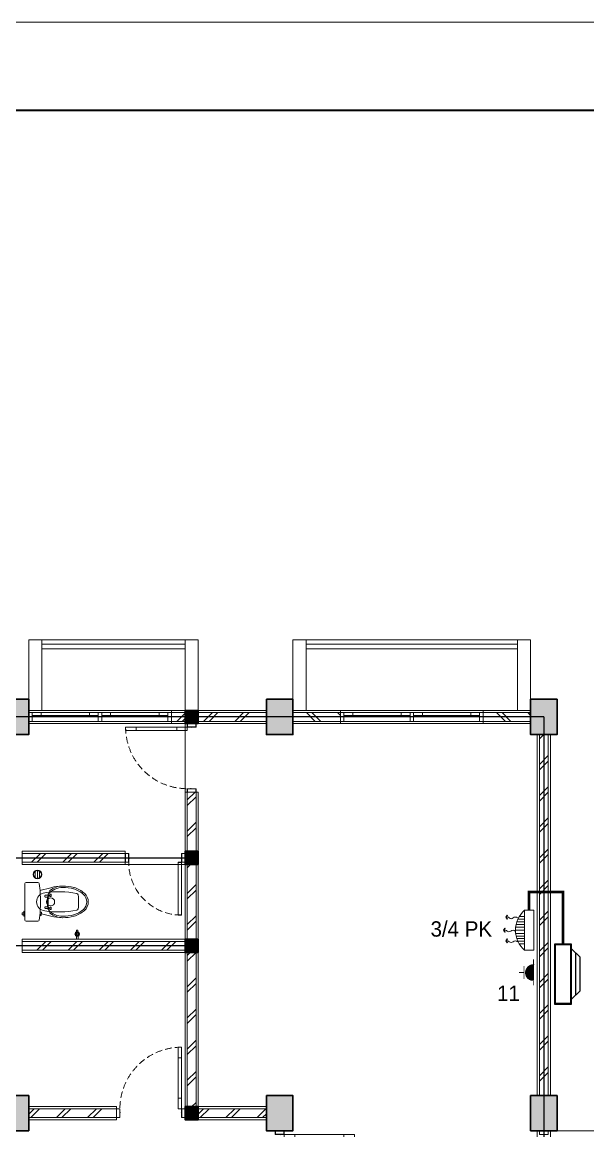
# Model space of a CAD drawing. Header units: millimetres. Extents: x -11 to 19657, y -101 to 50073.
# Drawn here: x 8073 to 9358, y 26146 to 28664 of the extents above; entities that cross this region are included whole.
import ezdxf
from ezdxf.enums import TextEntityAlignment as Align

# ---------------------------------------------------------------- set-up
doc = ezdxf.new("R2010")
doc.units = ezdxf.units.MM
doc.linetypes.add('DASHED', pattern=[0.75, 0.5, -0.25])
doc.linetypes.add('HIDDEN', pattern=[0.375, 0.25, -0.125])
for name, color, linetype in [('AC', 4, 'Continuous'), ('D1', 1, 'Continuous'), ('D2', 3, 'Continuous'), ('potongan', 210, 'Continuous')]:
    doc.layers.add(name, color=color, linetype=linetype)
for name, color, linetype, lineweight in [('ars', 11, 'Continuous', 5), ('dinding', 5, 'Continuous', 15), ('GRS KOP', 1, 'Continuous', 35), ('KOLOM', 1, 'Continuous', 30), ('kop', 7, 'Continuous', 20), ('kus', 63, 'Continuous', 15), ('LAMPU-LISTRIK', 22, 'Continuous', 0), ('lan', 7, 'Continuous', 15), ('SANITAIR', 4, 'Continuous', 5), ('sol kol', 8, 'Continuous', 0)]:
    doc.layers.add(name, color=color, linetype=linetype, lineweight=lineweight)
doc.layers.add('as', color=1, linetype='Continuous', plot=False)
doc.styles.add('BARU', font='complex.shx')
doc.styles.get("Standard").update_dxf_attribs({"font": 'arial.ttf'})
doc.styles.add('style2', font='verdana.ttf')
pattern_1 = [(45, (6758.166, 24570.925), (-35.3553, 35.3553), []), (45, (6770.666, 24570.925), (-35.3553, 35.3553), [])]

# ---------------------------------------------------------------- blocks, each defined once
blk = doc.blocks.new('KP')
at = {"layer": 'KOLOM'}
blk.add_lwpolyline([(0.075, -0.075), (-0.075, -0.075), (-0.075, 0.075), (0.075, 0.075), (0.075, -0.075)], dxfattribs=at)
blk = doc.blocks.new('P 70')
at = {"linetype": 'HIDDEN', "ltscale": 0.3}
blk.add_lwpolyline([(-0.74, 0.1, -0.414214), (-0.04, 0.8, -1.303225)], format="xyb", dxfattribs=at)
for points in [[(-0.04, 0.8), (-0.08, 0.8), (-0.08, 0.68), (-0.04, 0.68)], [(-0.04, 0.68), (-0.08, 0.68), (-0.08, 0.22), (-0.04, 0.22)], [(-0.04, 0.1), (-0.08, 0.1), (-0.08, 0.22), (-0.04, 0.22)], [(-0.735, 0.06), (-0.74, 0.06), (-0.74, 0.061), (-0.74, 0.1), (-0.78, 0.1), (-0.78, 0), (-0.74, 0), (-0.74, 0.056), (-0.735, 0.058)], [(-0.742, 0.002), (-0.778, 0.002), (-0.778, 0.098), (-0.742, 0.098)], [(-0.045, 0.06), (-0.04, 0.06), (-0.04, 0.061), (-0.04, 0.1), (0, 0.1), (0, 0), (-0.04, 0), (-0.04, 0.056), (-0.045, 0.058)], [(-0.038, 0.002), (-0.002, 0.002), (-0.002, 0.098), (-0.038, 0.098)]]:
    blk.add_lwpolyline(points, close=True)
blk = doc.blocks.new('P 60')
at = {"linetype": 'HIDDEN', "ltscale": 0.3}
blk.add_lwpolyline([(-0.64, 0.1, -0.414214), (-0.04, 0.7, -1.303225)], format="xyb", dxfattribs=at)
for points in [[(-0.04, 0.7), (-0.04, 0.1), (-0.08, 0.1), (-0.08, 0.7)], [(-0.042, 0.698), (-0.042, 0.102), (-0.078, 0.102), (-0.078, 0.698)], [(-0.635, 0.06), (-0.64, 0.06), (-0.64, 0.061), (-0.64, 0.1), (-0.68, 0.1), (-0.68, 0), (-0.64, 0), (-0.64, 0.056), (-0.635, 0.058)], [(-0.642, 0.002), (-0.678, 0.002), (-0.678, 0.098), (-0.642, 0.098)], [(-0.045, 0.06), (-0.04, 0.06), (-0.04, 0.061), (-0.04, 0.1), (0, 0.1), (0, 0), (-0.04, 0), (-0.04, 0.056), (-0.045, 0.058)], [(-0.038, 0.002), (-0.002, 0.002), (-0.002, 0.098), (-0.038, 0.098)]]:
    blk.add_lwpolyline(points, close=True)
blk = doc.blocks.new('KRAN ATAS')
for p, q in [((-0.019, 0.001), (-0.019, 0)), ((-0.019, 0), (0, 0)), ((-0.018, 0.002), (0, 0.002)), ((-0.009, 0.006), (-0.009, 0.04)), ((0.018, 0.002), (0, 0.002)), ((0.019, 0), (0, 0)), ((0.009, 0.006), (0.009, 0.04)), ((0.019, 0.001), (0.019, 0))]:
    blk.add_line(p, q)
for centre, radius, start, end in [((-0.021, 0.06), 0.0057, 92.509, 270.0343), ((-0.02, 0.06), 0.0057, 105.45, 257.2407), ((0, 0.06), 0.0223, 89.786, 270.2141), ((-0.015, 0.075), 0.0057, 47.464, 224.6597), ((-0.015, 0.074), 0.0057, 60.3207, 212.5415), ((-0.014, 0.046), 0.0057, 154.4974, 295.7282), ((-0.015, 0.045), 0.0057, 142.579, 307.6346), ((-0.018, 0.001), 0.0005, 90, 180), ((0, 0.06), 0.0162, 89.7094, 270.2949), ((-0.013, 0.006), 0.004, 270, 0), ((-0.041, 0.09), 0.0331, 343.1048, 7.2203), ((0, 0.06), 0.0102, 89.532, 270.4679), ((0, 0.096), 0.00865, 90, 191.4881), ((0, 0.08), 0.0057, 89.095, 165.324), ((0, 0.079), 0.0057, 89.095, 152.5938), ((0, 0.041), 0.0057, 205.9652, 266.0615), ((0, 0.04), 0.0057, 191.86, 266.0615), ((0, 0.096), 0.00865, 348.5119, 90), ((0, 0.08), 0.0057, 14.676, 90.905), ((0, 0.079), 0.0057, 27.4062, 90.905), ((0, 0.06), 0.0223, 269.7859, 90.214), ((0, 0.06), 0.0162, 269.7051, 90.2906), ((0, 0.06), 0.0102, 269.5321, 90.468), ((0, 0.04), 0.0057, 273.9385, 348.14), ((0, 0.041), 0.0057, 273.9385, 334.0348), ((0.041, 0.09), 0.0331, 172.7797, 196.8952), ((0.013, 0.006), 0.004, 180, 270), ((0.015, 0.045), 0.0057, 232.3654, 37.421), ((0.015, 0.075), 0.0057, 315.3403, 132.536), ((0.015, 0.074), 0.0057, 327.4585, 119.6793), ((0.014, 0.046), 0.0057, 244.2718, 25.5026), ((0.018, 0.001), 0.0005, 0, 90), ((0.021, 0.06), 0.0057, 269.9657, 87.491), ((0.02, 0.06), 0.0057, 282.7593, 74.55)]:
    blk.add_arc(centre, radius, start, end)
blk = doc.blocks.new('CLOSET ATAS')
for p, q in [((0, 0.207), (0, 0)), ((0.014, 0.22), (0.148, 0.22)), ((0.171, 0.13), (0.294, 0.161)), ((0, -0.206), (0, 0)), ((0.228, 0.073), (0.228, 0.058)), ((0.231, 0.075), (0.273, 0.075)), ((0.231, 0.055), (0.256, 0.055)), ((0.256, 0.055), (0.259, 0.063)), ((0.256, 0.055), (0.256, 0)), ((0.256, -0.055), (0.256, 0)), ((0.259, 0.063), (0.273, 0.063)), ((0.266, 0.075), (0.266, 0.088)), ((0.266, 0.063), (0.266, 0)), ((0.266, -0.063), (0.266, 0)), ((0.273, 0.075), (0.273, 0.063)), ((0.282, 0.125), (0.282, 0.107)), ((0.285, 0.085), (0.285, 0.065)), ((0.296, 0.088), (0.288, 0.088)), ((0.296, 0.062), (0.288, 0.062)), ((0.299, 0.085), (0.299, 0.065)), ((-0.013, -0.124), (-0.031, -0.124)), ((-0.031, -0.124), (-0.031, -0.146)), ((-0.013, -0.107), (-0.013, -0.164)), ((0.173, -0.116), (0.185, -0.116)), ((0.188, -0.119), (0.188, -0.136)), ((0.228, -0.073), (0.228, -0.058)), ((0.231, -0.055), (0.256, -0.055)), ((0.231, -0.075), (0.273, -0.075)), ((0.256, -0.055), (0.259, -0.063)), ((0.259, -0.063), (0.273, -0.063)), ((0.266, -0.075), (0.266, -0.088)), ((0.273, -0.075), (0.273, -0.063)), ((0.282, -0.125), (0.282, -0.107)), ((0.285, -0.065), (0.285, -0.085)), ((0.296, -0.062), (0.288, -0.062)), ((0.296, -0.088), (0.288, -0.088)), ((0.299, -0.065), (0.299, -0.085)), ((-0.031, -0.146), (-0.013, -0.146)), ((0.014, -0.22), (0.148, -0.22)), ((0.171, -0.138), (0.185, -0.138)), ((0.173, -0.151), (0.173, -0.138)), ((0.175, -0.154), (0.182, -0.154)), ((0.184, -0.138), (0.184, -0.151)), ((0.188, -0.134), (0.294, -0.161))]:
    blk.add_line(p, q)
blk.add_circle((0.292, 0), 0.046)
for centre, radius, start, end in [((0.014, 0.207), 0.0135, 90, 180), ((0.148, 0.205), 0.015, 8.087, 90), ((-1.27, 0.004), 1.447, 359.8599, 8.087), ((0.429, -0.051), 0.215, 89.4826, 138.7405), ((0.287, 0.125), 0.005, 128.7411, 180), ((0.429, -0.051), 0.231, 89.4826, 128.7411), ((0.431, -0.32), 0.5, 75.2789, 105.8515), ((0.431, -0.32), 0.484, 75.2789, 90), ((0.465, -0.141), 0.302, 48.5371, 73.1314), ((0.465, -0.141), 0.318, 48.5371, 73.1314), ((0.235, 0), 0.103, 95.4936, 264.5064), ((-1.27, -0.004), 1.447, 351.913, 0.1401), ((0.385, -0.951), 1.066, 79.0461, 98.6197), ((0.231, 0.073), 0.00271, 90, 180), ((0.231, 0.058), 0.00271, 180, 270), ((0.271, 0.088), 0.005, 138.7405, 180), ((0.288, 0.085), 0.00307, 90, 180), ((0.288, 0.065), 0.00307, 180, 270), ((0.296, 0.085), 0.00307, 0, 90), ((0.296, 0.065), 0.00307, 270, 0), ((0.585, 0.076), 0.02, 7.8459, 81.6038), ((0.035, 0), 0.575, 352.1541, 7.8459), ((0.59, 0), 0.114, 0, 48.6581), ((0.59, 0), 0.114, 311.3419, 0), ((0.59, 0), 0.13, 0, 48.6581), ((0.59, 0), 0.13, 311.3419, 0), ((-0.016, -0.123), 0.0171, 24.4122, 79.3868), ((0.185, -0.119), 0.00271, 0, 90), ((0.385, 0.948), 1.063, 261.358, 280.9763), ((0.231, -0.058), 0.00271, 90, 180), ((0.231, -0.073), 0.00271, 180, 270), ((0.271, -0.088), 0.005, 180, 221.2595), ((0.429, 0.051), 0.215, 221.2595, 270.5174), ((0.287, -0.125), 0.005, 180, 231.2589), ((0.288, -0.065), 0.00307, 90, 180), ((0.288, -0.085), 0.00307, 180, 270), ((0.296, -0.065), 0.00307, 0, 90), ((0.296, -0.085), 0.00307, 270, 0), ((0.465, 0.141), 0.302, 286.8686, 311.4629), ((0.465, 0.141), 0.318, 286.8686, 311.4629), ((0.585, -0.076), 0.02, 278.3962, 352.1541), ((-0.016, -0.147), 0.0171, 280.6132, 335.5878), ((0.014, -0.206), 0.0135, 180, 270), ((0.148, -0.205), 0.015, 270, 351.913), ((0.175, -0.151), 0.00271, 180, 270), ((0.182, -0.151), 0.00271, 270, 0), ((0.185, -0.136), 0.00271, 270, 0), ((0.429, 0.051), 0.231, 231.2589, 270.5174), ((0.431, 0.32), 0.5, 254.1485, 284.7211), ((0.431, 0.32), 0.484, 270, 284.7211)]:
    blk.add_arc(centre, radius, start, end)
blk = doc.blocks.new('*X6')
at = {"color": 0}
for p, q in [((18.491, 19.193), (18.579, 19.193)), ((18.499, 19.218), (18.572, 19.218)), ((18.499, 19.168), (18.572, 19.168))]:
    blk.add_line(p, q, dxfattribs=at)
blk = doc.blocks.new('SFLOOR')
for radius in [0.05, 0.0442]:
    blk.add_circle((0, 0), radius)
blk.add_blockref('*X6', (-18.535, -19.193))
blk = doc.blocks.new('K1')
at = {"layer": 'KOLOM'}
blk.add_lwpolyline([(0.2, 0.15), (-0.2, 0.15), (-0.2, -0.15), (0.2, -0.15), (0.2, 0.15)], dxfattribs=at)
blk = doc.blocks.new('P 80')
at = {"linetype": 'HIDDEN', "ltscale": 0.3}
blk.add_lwpolyline([(-0.84, 0.1, -0.414214), (-0.04, 0.9, -1.303225)], format="xyb", dxfattribs=at)
for points in [[(-0.04, 0.9), (-0.08, 0.9), (-0.08, 0.78), (-0.04, 0.78)], [(-0.04, 0.78), (-0.08, 0.78), (-0.08, 0.22), (-0.04, 0.22)], [(-0.04, 0.1), (-0.08, 0.1), (-0.08, 0.22), (-0.04, 0.22)], [(-0.835, 0.06), (-0.84, 0.06), (-0.84, 0.061), (-0.84, 0.1), (-0.88, 0.1), (-0.88, 0), (-0.84, 0), (-0.84, 0.056), (-0.835, 0.058)], [(-0.842, 0.002), (-0.878, 0.002), (-0.878, 0.098), (-0.842, 0.098)], [(-0.045, 0.06), (-0.04, 0.06), (-0.04, 0.061), (-0.04, 0.1), (0, 0.1), (0, 0), (-0.04, 0), (-0.04, 0.056), (-0.045, 0.058)], [(-0.038, 0.002), (-0.002, 0.002), (-0.002, 0.098), (-0.038, 0.098)]]:
    blk.add_lwpolyline(points, close=True)
blk = doc.blocks.new('H')
at = {"layer": 'LAMPU-LISTRIK', "ltscale": 2}
blk.add_line((2116771, -303777), (2116700, -303777), dxfattribs=at)
at = {"layer": 'LAMPU-LISTRIK', "ltscale": 2, "const_width": 10}
for points in [[(2116880, -303647), (2116880, -303577)], [(2116970, -303647), (2116790, -303647)], [(2116700, -303777), (2116771, -303777)], [(2117060, -303777), (2116989, -303777)]]:
    blk.add_lwpolyline(points, dxfattribs=at)
blk.add_lwpolyline([(2116989, -303777, 1), (2116771, -303777)], format="xyb", dxfattribs=at)
blk = doc.blocks.new('01AROR1k')
for points in [[(21, 21), (16, 26), (0, 0)], [(21, -21), (16, -26), (0, 0)]]:
    blk.add_lwpolyline(points, close=True)
for centre, radius, start, end in [((13, 44), 46, 253.9459, 313.0849), ((68, -15), 35.6, 46.9151, 133.0849), ((120, 40), 40.1, 226.9151, 313.0849)]:
    blk.add_arc(centre, radius, start, end)
blk = doc.blocks.new('FDS')
at = {"layer": 'LAMPU-LISTRIK', "color": 2}
for p, q in [((4834.5, 21594.7), (4834.5, 21573.6)), ((4925.4, 21594.7), (4834.5, 21594.7)), ((4925.4, 21594.7), (4925.4, 21573.6)), ((4834.5, 21573.6), (4925.4, 21573.6)), ((4849, 21561.6), (4849, 21573.6)), ((4854.9, 21558.5), (4854.9, 21573.6)), ((4861, 21556.1), (4861, 21573.6)), ((4866.8, 21554.5), (4866.8, 21573.6)), ((4872.8, 21553.5), (4872.8, 21573.6)), ((4880, 21553.1), (4880, 21573.6)), ((4887.1, 21553.5), (4887.1, 21573.6)), ((4893.2, 21554.5), (4893.2, 21573.6)), ((4899, 21556.1), (4899, 21573.6)), ((4905, 21558.5), (4905, 21573.6)), ((4910.9, 21561.6), (4910.9, 21573.6))]:
    blk.add_line(p, q, dxfattribs=at)
blk.add_arc((4880, 21613.6), 60.5, 221.3856, 318.6144, dxfattribs=at)
at = {"layer": 'LAMPU-LISTRIK', "color": 2, "xscale": -0.1783600000298975, "yscale": 0.1783600000298975, "zscale": 0.17836, "rotation": 270}
for p in [(4850, 21531.2), (4904.1, 21531.1), (4879.9, 21526.2)]:
    blk.add_blockref('01AROR1k', p, dxfattribs=at)
blk = doc.blocks.new('HGD')
at = {"layer": 'AC'}
blk.add_line((4713.8, 19028.2), (4809.3, 19028.2), dxfattribs=at)
for points in [[(4693.4, 19037.9), (4829.7, 19037.9), (4829.7, 19076.8), (4693.4, 19076.8)], [(4695.4, 19039.9), (4827.8, 19039.9), (4827.8, 19074.9), (4695.4, 19074.9)]]:
    blk.add_lwpolyline(points, close=True, dxfattribs=at)
blk.add_lwpolyline([(4704.1, 19037.9), (4723.6, 19018.4), (4799.5, 19018.4), (4819, 19037.9)], dxfattribs=at)
blk = doc.blocks.new('kop')
at = {"layer": 'GRS KOP'}
blk.add_lwpolyline([(1, 54), (83, 54), (83, 1), (1, 1)], close=True, dxfattribs=at)
at = {"layer": 'kop', "color": 7}
blk.add_line((84, 55), (0, 55), dxfattribs=at)
at = {"layer": 'kop', "style": 'BARU', "flags": 4}
for p, height in [((73.8, 5.4), 0.35), ((80.303, 5.382), 0.25), ((73.8, 4.9), 0.35), ((80.303, 4.882), 0.25), ((73.8, 4.4), 0.35), ((80.303, 4.382), 0.25)]:
    blk.add_attdef('-', p, '', height=height, dxfattribs=at)
at = {"layer": 'kop', "flags": 4}
for tag, p in [('AR-00', (78.057, 2.648)), ('00', (81.238, 2.647))]:
    blk.add_attdef(tag, text='', height=0.35, dxfattribs=at).set_placement(p, align=Align.MIDDLE)

msp = doc.modelspace()

# ---------------------------------------------------------------- hatches: boundary and pattern name
at = {"layer": 'ars'}
h = msp.add_hatch(dxfattribs=at)
h.set_pattern_fill('TEMBOK', color=256, scale=50)
h.set_pattern_definition([(45, (6697.166, 24570.925), (-35.3553, 35.3553), []), (45, (6709.666, 24570.925), (-35.3553, 35.3553), [])])
h.paths.add_polyline_path([(8443.17, 27095.92), (8412.17, 27095.92), (8412.17, 27075.92), (8443.17, 27075.92)])
h = msp.add_hatch(dxfattribs=at)
h.set_pattern_fill('TEMBOK', color=256, scale=50)
h.set_pattern_definition(pattern_1)
h.paths.add_polyline_path([(8628.17, 27095.92), (8473.17, 27095.92), (8473.17, 27075.92), (8628.17, 27075.92)])
h = msp.add_hatch(dxfattribs=at)
h.set_pattern_fill('TEMBOK', color=256, scale=50)
h.set_pattern_definition([(315, (7848.166, 27400.925), (-35.3553, -35.3553), []), (315, (7860.666, 27400.925), (-35.3553, -35.3553), [])])
h.paths.add_polyline_path([(8796.17, 27075.92), (8688.17, 27075.92), (8688.17, 27095.92), (8796.17, 27095.92)])
h = msp.add_hatch(dxfattribs=at)
h.set_pattern_fill('TEMBOK', color=256, scale=50)
h.set_pattern_definition([(315, (8280.166, 27400.925), (-35.3553, -35.3553), []), (315, (8292.666, 27400.925), (-35.3553, -35.3553), [])])
h.paths.add_polyline_path([(9228.17, 27075.92), (9120.17, 27075.92), (9120.17, 27095.92), (9228.17, 27095.92)])
h = msp.add_hatch(dxfattribs=at)
h.set_pattern_fill('TEMBOK', color=256, scale=50)
h.set_pattern_definition([(45, (6558.166, 24570.925), (-35.35534, 35.35534), []), (45, (6570.666, 24570.925), (-35.35534, 35.35534), [])])
h.paths.add_polyline_path([(9268.17, 26225.92), (9268.17, 27045.92), (9248.17, 27045.92), (9248.17, 26225.92)])
h = msp.add_hatch(dxfattribs=at)
h.set_pattern_fill('TEMBOK', color=256, scale=50)
h.set_pattern_definition(pattern_1)
h.paths.add_polyline_path([(8468.17, 26780.92), (8468.17, 26914.92), (8448.17, 26914.92), (8448.17, 26780.92)])
h = msp.add_hatch(dxfattribs=at)
h.set_pattern_fill('TEMBOK', color=256, scale=50)
h.set_pattern_definition(pattern_1)
h.paths.add_polyline_path([(8073.17, 26755.92), (8307.17, 26755.92), (8307.17, 26775.92), (8073.17, 26775.92)])
h = msp.add_hatch(dxfattribs=at)
h.set_pattern_fill('TEMBOK', color=256, scale=50)
h.set_pattern_definition(pattern_1)
h.paths.add_polyline_path([(8448.17, 26750.92), (8448.17, 26200.92), (8468.17, 26200.92), (8468.17, 26750.92)])
h = msp.add_hatch(dxfattribs=at)
h.set_pattern_fill('TEMBOK', color=256, scale=50)
h.set_pattern_definition(pattern_1)
h.paths.add_polyline_path([(8073.17, 26555.92), (8443.17, 26555.92), (8443.17, 26575.92), (8073.17, 26575.92)])
h = msp.add_hatch(dxfattribs=at)
h.set_pattern_fill('TEMBOK', color=256, scale=50)
h.set_pattern_definition(pattern_1)
h.paths.add_polyline_path([(8088.17, 26175.92), (8287.17, 26175.92), (8287.17, 26195.92), (8088.17, 26195.92)])
h = msp.add_hatch(dxfattribs=at)
h.set_pattern_fill('TEMBOK', color=256, scale=50)
h.set_pattern_definition([(45, (7143.166, 24570.925), (-35.3553, 35.3553), []), (45, (7155.666, 24570.925), (-35.3553, 35.3553), [])])
h.paths.add_polyline_path([(8473.17, 26175.92), (8628.17, 26175.92), (8628.17, 26195.92), (8473.17, 26195.92)])
at = {"layer": 'potongan', "ltscale": 150}
h = msp.add_hatch(dxfattribs=at)
h.set_pattern_fill('ANSI31', color=256, scale=1.3, angle=-90, style=0)
h.set_pattern_definition([(135, (441102.69312, -1177731.98556), (-0.114904851943, -0.114904851943), [])])
edge = h.paths.add_edge_path()
edge.add_ellipse((9234.43, 26505.56), major_axis=(-12.57, 12.57), ratio=1, start_angle=-45, end_angle=135)
edge.add_line((9234.43, 26487.78), (9234.43, 26523.34))
at = {"layer": 'sol kol'}
for points in [[(8028.17, 27125.92), (8028.17, 27045.92), (8088.17, 27045.92), (8088.17, 27125.92)], [(8628.17, 27125.92), (8628.17, 27045.92), (8688.17, 27045.92), (8688.17, 27125.92)], [(9228.17, 27125.92), (9228.17, 27045.92), (9288.17, 27045.92), (9288.17, 27125.92)], [(8473.17, 27070.92), (8443.17, 27070.92), (8443.17, 27100.92), (8473.17, 27100.92)], [(8473.17, 26750.92), (8443.17, 26750.92), (8443.17, 26780.92), (8473.17, 26780.92)], [(8473.17, 26550.92), (8443.17, 26550.92), (8443.17, 26580.92), (8473.17, 26580.92)], [(8028.17, 26225.92), (8028.17, 26145.92), (8088.17, 26145.92), (8088.17, 26225.92)], [(8628.17, 26225.92), (8628.17, 26145.92), (8688.17, 26145.92), (8688.17, 26225.92)], [(9228.17, 26225.92), (9228.17, 26145.92), (9288.17, 26145.92), (9288.17, 26225.92)], [(8473.17, 26170.92), (8443.17, 26170.92), (8443.17, 26200.92), (8473.17, 26200.92)]]:
    msp.add_hatch(color=256, dxfattribs=at).paths.add_polyline_path(points)

# ---------------------------------------------------------------- linework, layer by layer
at = {"layer": 'ars'}
for points in [[(8443.17, 27250.92), (8118.17, 27250.92)], [(9198.17, 27250.92), (8718.17, 27250.92)], [(8443.17, 27240.92), (8118.17, 27240.92)], [(9198.17, 27240.92), (8718.17, 27240.92)]]:
    msp.add_lwpolyline(points, dxfattribs=at)
for points in [[(8443.17, 27095.92), (8412.17, 27095.92), (8412.17, 27075.92), (8443.17, 27075.92)], [(8628.17, 27095.92), (8473.17, 27095.92), (8473.17, 27075.92), (8628.17, 27075.92)], [(8796.17, 27075.92), (8688.17, 27075.92), (8688.17, 27095.92), (8796.17, 27095.92)], [(9228.17, 27075.92), (9120.17, 27075.92), (9120.17, 27095.92), (9228.17, 27095.92)], [(9268.17, 26225.92), (9268.17, 27045.92), (9248.17, 27045.92), (9248.17, 26225.92)], [(8468.17, 26780.92), (8468.17, 26914.92), (8448.17, 26914.92), (8448.17, 26780.92)], [(8073.17, 26755.92), (8307.17, 26755.92), (8307.17, 26775.92), (8073.17, 26775.92)], [(8448.17, 26750.92), (8448.17, 26200.92), (8468.17, 26200.92), (8468.17, 26750.92)], [(8073.17, 26555.92), (8443.17, 26555.92), (8443.17, 26575.92), (8073.17, 26575.92)], [(8088.17, 26175.92), (8287.17, 26175.92), (8287.17, 26195.92), (8088.17, 26195.92)], [(8473.17, 26175.92), (8628.17, 26175.92), (8628.17, 26195.92), (8473.17, 26195.92)]]:
    msp.add_lwpolyline(points, close=True, dxfattribs=at)
at = {"layer": 'as'}
for points in [[(9258.17, 27085.92), (8058.17, 27085.92)], [(9258.17, 27085.92), (9258.17, 24885.92)], [(8058.17, 26765.92), (8458.17, 26765.92)], [(8458.17, 26565.92), (8058.17, 26565.92)]]:
    msp.add_lwpolyline(points, dxfattribs=at)
at = {"layer": 'D2', "linetype": 'DASHED', "ltscale": 60.3, "const_width": 6.06}
msp.add_lwpolyline([(9224.83, 26646.88), (9224.83, 26688.49), (9301.65, 26688.49), (9301.65, 26570.18)], dxfattribs=at)
at = {"layer": 'dinding'}
for points in [[(8443.17, 27100.92), (8412.17, 27100.92), (8412.17, 27070.92), (8443.17, 27070.92)], [(8628.17, 27100.92), (8473.17, 27100.92), (8473.17, 27070.92), (8628.17, 27070.92)], [(8796.17, 27070.92), (8688.17, 27070.92), (8688.17, 27100.92), (8796.17, 27100.92)], [(9228.17, 27070.92), (9120.17, 27070.92), (9120.17, 27100.92), (9228.17, 27100.92)], [(9273.17, 26225.92), (9273.17, 27045.92), (9243.17, 27045.92), (9243.17, 26225.92)], [(8473.17, 26780.92), (8473.17, 26914.92), (8443.17, 26914.92), (8443.17, 26780.92)], [(8073.17, 26750.92), (8307.17, 26750.92), (8307.17, 26780.92), (8073.17, 26780.92)], [(8443.17, 26750.92), (8443.17, 26200.92), (8473.17, 26200.92), (8473.17, 26750.92)], [(8073.17, 26550.92), (8443.17, 26550.92), (8443.17, 26580.92), (8073.17, 26580.92)], [(8088.17, 26170.92), (8287.17, 26170.92), (8287.17, 26200.92), (8088.17, 26200.92)], [(8473.17, 26170.92), (8628.17, 26170.92), (8628.17, 26200.92), (8473.17, 26200.92)]]:
    msp.add_lwpolyline(points, close=True, dxfattribs=at)
at = {"layer": 'kus'}
for p, q in [((8096.17, 27095.92), (8246.17, 27095.92)), ((8116.17, 27088.92), (8116.17, 27095.92)), ((8226.17, 27088.92), (8226.17, 27095.92)), ((8254.17, 27095.92), (8404.17, 27095.92)), ((8274.17, 27088.92), (8274.17, 27095.92)), ((8384.17, 27088.92), (8384.17, 27095.92)), ((8804.17, 27095.92), (8954.17, 27095.92)), ((8824.17, 27088.92), (8824.17, 27095.92)), ((8934.17, 27088.92), (8934.17, 27095.92)), ((8962.17, 27095.92), (9112.17, 27095.92)), ((8982.17, 27088.92), (8982.17, 27095.92)), ((9092.17, 27088.92), (9092.17, 27095.92)), ((8096.17, 27088.92), (8246.17, 27088.92)), ((8096.17, 27075.92), (8246.17, 27075.92)), ((8254.17, 27088.92), (8404.17, 27088.92)), ((8254.17, 27075.92), (8404.17, 27075.92)), ((8804.17, 27088.92), (8954.17, 27088.92)), ((8804.17, 27075.92), (8954.17, 27075.92)), ((8962.17, 27088.92), (9112.17, 27088.92)), ((8962.17, 27075.92), (9112.17, 27075.92))]:
    msp.add_line(p, q, dxfattribs=at)
for points in [[(8088.17, 27095.92), (8096.17, 27095.92), (8096.17, 27075.92), (8088.17, 27075.92)], [(8246.17, 27095.92), (8254.17, 27095.92), (8254.17, 27075.92), (8246.17, 27075.92)], [(8404.17, 27095.92), (8412.17, 27095.92), (8412.17, 27075.92), (8404.17, 27075.92)], [(8796.17, 27095.92), (8804.17, 27095.92), (8804.17, 27075.92), (8796.17, 27075.92)], [(8954.17, 27095.92), (8962.17, 27095.92), (8962.17, 27075.92), (8954.17, 27075.92)], [(9112.17, 27095.92), (9120.17, 27095.92), (9120.17, 27075.92), (9112.17, 27075.92)], [(9268.17, 26137.92), (9268.17, 26145.92), (9248.17, 26145.92), (9248.17, 26137.92)]]:
    msp.add_lwpolyline(points, close=True, dxfattribs=at)
at = {"layer": 'lan'}
for p, q in [((8088.17, 27125.92), (8088.17, 27260.92)), ((8118.17, 27100.92), (8118.17, 27260.92)), ((8443.17, 27100.92), (8443.17, 27260.92)), ((8473.17, 27100.92), (8473.17, 27260.92)), ((8688.17, 27125.92), (8688.17, 27260.92)), ((8718.17, 27100.92), (8718.17, 27260.92)), ((9198.17, 27100.92), (9198.17, 27260.92)), ((9228.17, 27125.92), (9228.17, 27260.92)), ((8443.17, 26914.92), (8443.17, 27070.92)), ((8307.17, 26750.92), (8443.17, 26750.92)), ((9288.17, 26145.92), (9433.17, 26145.92))]:
    msp.add_line(p, q, dxfattribs=at)
for points in [[(8473.17, 27260.92), (8088.17, 27260.92)], [(9228.17, 27260.92), (8688.17, 27260.92)]]:
    msp.add_lwpolyline(points, dxfattribs=at)
for points in [[(8088.17, 27100.92), (8412.17, 27100.92), (8412.17, 27070.92), (8088.17, 27070.92)], [(8796.17, 27100.92), (9120.17, 27100.92), (9120.17, 27070.92), (8796.17, 27070.92)], [(9273.17, 25825.92), (9273.17, 26145.92), (9243.17, 26145.92), (9243.17, 25825.92)]]:
    msp.add_lwpolyline(points, close=True, dxfattribs=at)

# ---------------------------------------------------------------- block references
at = {"layer": 'D1', "xscale": -0.1637999999111344, "yscale": 0.1637999999147723, "zscale": 0.1638, "rotation": 90}
msp.add_blockref('H', (-40524.18, 373250.51), dxfattribs=at)
at = {"layer": 'KOLOM', "xscale": 200, "yscale": 200, "zscale": 200, "rotation": 90}
for p in [(8058.17, 27085.92), (8658.17, 27085.92), (9258.17, 27085.92), (8058.17, 26185.92), (8658.17, 26185.92), (9258.17, 26185.92)]:
    msp.add_blockref('K1', p, dxfattribs=at)
at = {"layer": 'KOLOM', "xscale": 200, "yscale": 200, "zscale": 200}
for p in [(8458.17, 27085.92), (8458.17, 26765.92), (8458.17, 26565.92), (8458.17, 26185.92)]:
    msp.add_blockref('KP', p, dxfattribs=at)
at = {"layer": 'kop', "xscale": 200, "yscale": 200, "zscale": 200}
msp.add_blockref('kop', (2856.52, 17663.85), dxfattribs=at)
at = {"layer": 'kus', "yscale": 200, "zscale": 200}
for name, p, xscale, rotation in [('P 70', (8468.17, 27070.92), 200, 90), ('P 60', (8443.17, 26775.92), -200, 180), ('P 80', (8648.17, 26145.92), -200, 270.0000000130234)]:
    msp.add_blockref(name, p, dxfattribs=dict(at, xscale=xscale, rotation=rotation))
at = {"layer": 'kus', "xscale": 200, "yscale": 200, "zscale": 200}
msp.add_blockref('P 70', (8443.17, 26175.92), dxfattribs=at)
at = {"layer": 'lan'}
for name, p, rotation in [('FDS', (-12359.34, 31481.42), 270), ('HGD', (28359.03, 21740.48), 90)]:
    msp.add_blockref(name, p, dxfattribs=dict(at, rotation=rotation))
at = {"layer": 'SANITAIR', "xscale": -200, "yscale": 200, "zscale": 200, "rotation": 90}
msp.add_blockref('SFLOOR', (8107.88, 26728.21), dxfattribs=at)
at = {"layer": 'SANITAIR', "xscale": 200, "yscale": 200, "zscale": 200}
for name, p in [('CLOSET ATAS', (8079.38, 26665.92)), ('KRAN ATAS', (8198.24, 26580.92))]:
    msp.add_blockref(name, p, dxfattribs=at)

# ---------------------------------------------------------------- texts
at = {"color": 0, "char_height": 34.8365, "width": 386.3687, "attachment_point": 3, "style": 'style2'}
for s, insert in [('{\\fCentury Gothic|b0|i0|c0|p34;3/4 PK}', (9140.69, 26621.79)), ('{\\fCentury Gothic|b0|i0|c0|p34;11}', (9203.66, 26475.68))]:
    msp.add_mtext(s, dxfattribs=dict(at, insert=insert))

doc.saveas('drawing.dxf')
